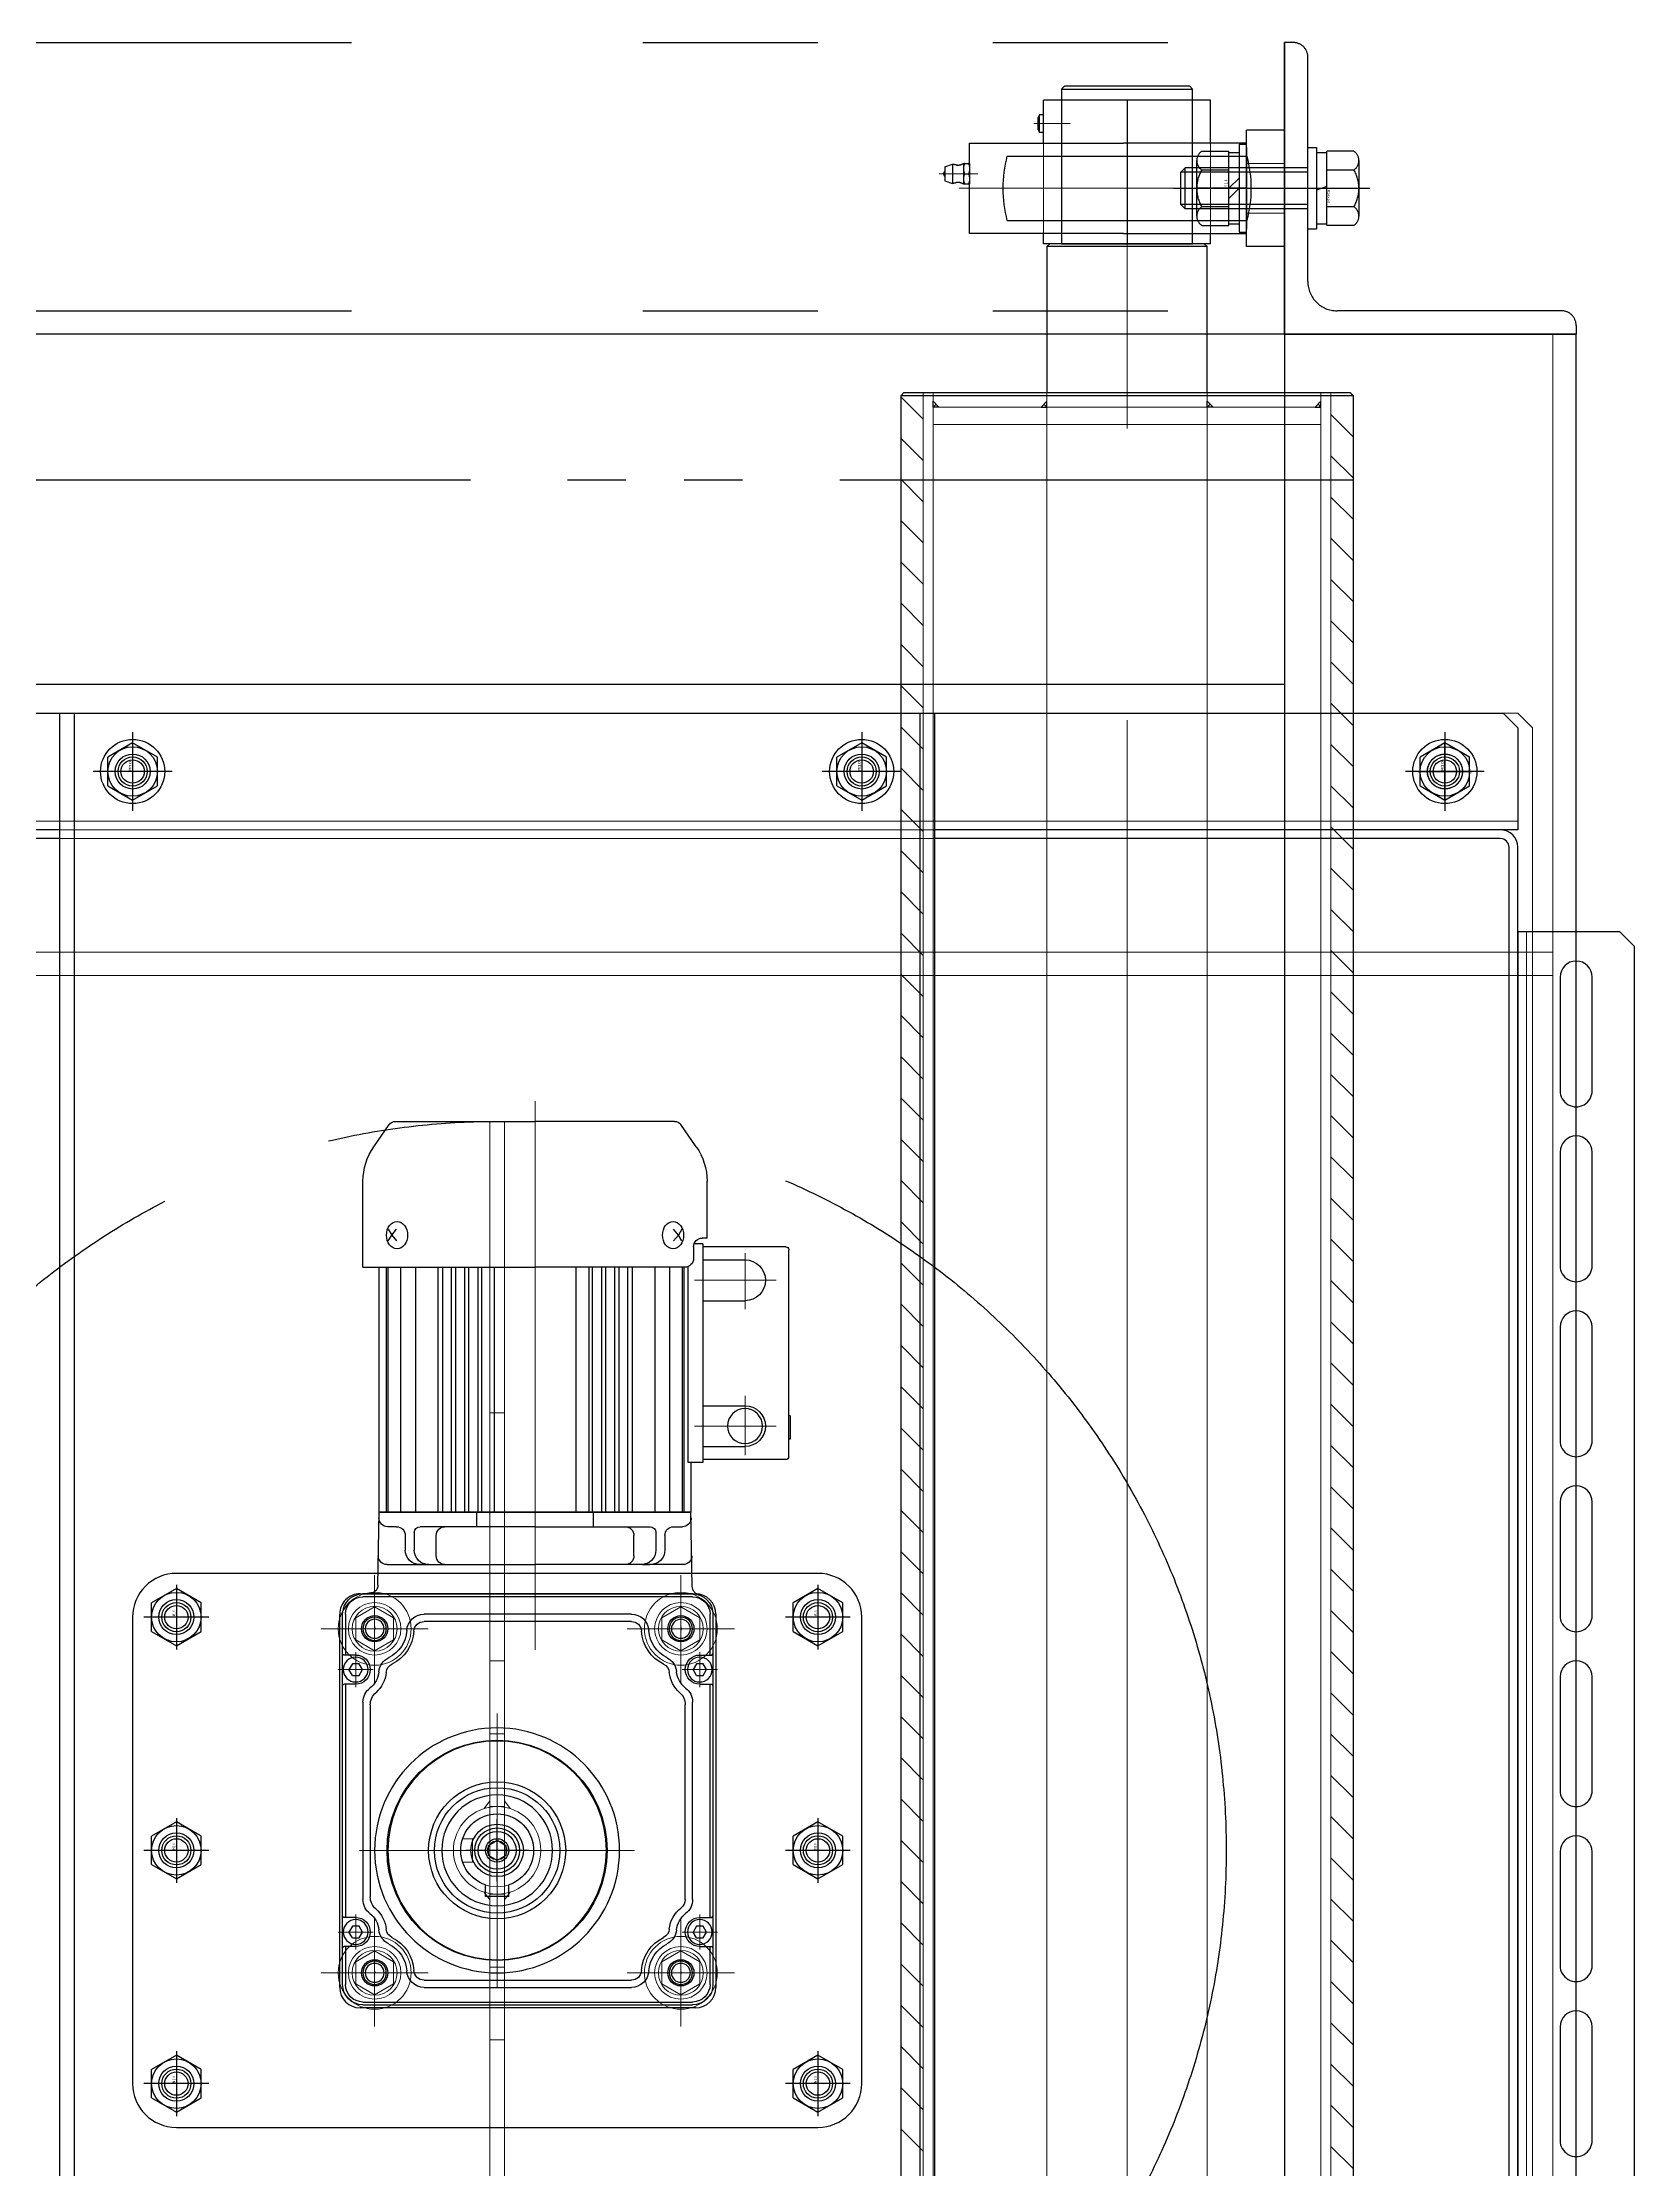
# Model space of a CAD drawing. Units: millimetres at full size. Extents: x -18456 to 18937, y -12290 to 13871.
# Drawn here: x 3127 to 4764, y 6336 to 8524 of the extents above; entities that cross this region are included whole.
import ezdxf
from ezdxf.enums import TextEntityAlignment as Align

# ---------------------------------------------------------------- set-up
doc = ezdxf.new("R2010")
doc.units = ezdxf.units.MM
doc.header["$LTSCALE"] = 100
doc.linetypes.add('CHAIN2', pattern=[12, 9, -1, 1, -1])
doc.linetypes.add('DOUBLE_CHAIN2', pattern=[12.8, 9, -1, 0.6, -0.6, 0.6, -1])
for name, color, linetype in [('0-2_0', 2, 'Continuous'), ('0-3_06_PHANTOM', 2, 'DOUBLE_CHAIN2'), ('0-6_10_DRAFT', 1, 'Continuous')]:
    doc.layers.add(name, color=color, linetype=linetype)
doc.layers.add('0-7_05_CENTER', color=2, linetype='CHAIN2', lineweight=18)
doc.layers.add('0-8_04_HIDDEN', color=7, linetype='Continuous', lineweight=18)
doc.styles.add('ＭＳ ゴシック', font='')
doc.styles.get('ＭＳ ゴシック').set_extended_font_data('MS Gothic')

# ---------------------------------------------------------------- blocks, each defined once
blk = doc.blocks.new('A$C54C30508_1')
at = {"layer": '0-2_0', "color": 134}
for p, q in [((175, -20), (-19, -20)), ((669, -20), (475, -20)), ((175, -23), (-19, -23)), ((669, -23), (475, -23)), ((672, -1414), (672, -26)), ((675, -1414), (675, -26)), ((715, -60), (710, -55)), ((715, -1380), (715, -60)), ((689.5, -70.5), (689.5, -109.5)), ((700.5, -109.5), (700.5, -70.5)), ((689.5, -130.5), (689.5, -169.5)), ((700.5, -169.5), (700.5, -130.5)), ((689.5, -190.5), (689.5, -229.5)), ((700.5, -229.5), (700.5, -190.5)), ((689.5, -250.5), (689.5, -289.5)), ((700.5, -289.5), (700.5, -250.5)), ((689.5, -310.5), (689.5, -349.5)), ((700.5, -349.5), (700.5, -310.5)), ((689.5, -370.5), (689.5, -409.5)), ((700.5, -409.5), (700.5, -370.5)), ((689.5, -430.5), (689.5, -469.5)), ((700.5, -469.5), (700.5, -430.5))]:
    blk.add_line(p, q, dxfattribs=at)
for points in [[(175, -20), (-25, -20), (-25, 15), (-20, 20), (670, 20), (675, 15), (675, -20), (475, -20)], [(710, -55), (675, -55), (675, -1385)]]:
    blk.add_lwpolyline(points, dxfattribs=at)
for centre in [(200, 0), (450, 0)]:
    blk.add_circle(centre, 6, dxfattribs=at)
for centre, radius, start, end in [((669, -26), 6, 0, 90), ((669, -26), 3, 0, 90), ((695, -70.5), 5.5, 0, 180), ((695, -109.5), 5.5, 180, 0), ((695, -130.5), 5.5, 0, 180), ((695, -169.5), 5.5, 180, 0), ((695, -190.5), 5.5, 0, 180), ((695, -229.5), 5.5, 180, 0), ((695, -250.5), 5.5, 0, 180), ((695, -289.5), 5.5, 180, 0), ((695, -310.5), 5.5, 0, 180), ((695, -349.5), 5.5, 180, 0), ((695, -370.5), 5.5, 0, 180), ((695, -409.5), 5.5, 180, 0), ((695, -430.5), 5.5, 0, 180), ((695, -469.5), 5.5, 180, 0)]:
    blk.add_arc(centre, radius, start, end, dxfattribs=at)
at = {"layer": '0-6_10_DRAFT'}
for p, q in [((650, -9.34), (650, 9.34)), ((640.66, 0), (659.34, 0))]:
    blk.add_line(p, q, dxfattribs=at)
blk.add_circle((650, 0), 6, dxfattribs=at)
at = {"layer": '0-7_05_CENTER'}
for p, q in [((200, -9.34), (200, 9.34)), ((450, -9.34), (450, 9.34)), ((190.66, 0), (209.34, 0)), ((440.66, 0), (459.34, 0)), ((695, -1381.51), (695, -58.49))]:
    blk.add_line(p, q, dxfattribs=at)
at = {"layer": '0-8_04_HIDDEN'}
for p, q in [((-25, -17), (675, -17)), ((475, -20), (175, -20)), ((475, -23), (175, -23)), ((678, -55), (678, -1385))]:
    blk.add_line(p, q, dxfattribs=at)
blk = doc.blocks.new('A$C291B532E_1')
at = {"layer": '0-2_0', "color": 134}
for p, q in [((-20, 270), (1460, 270)), ((-20, -20), (1460, -20))]:
    blk.add_line(p, q, dxfattribs=at)
blk.add_lwpolyline([(-20, 275), (1460, 275), (1460, -25), (-20, -25)], close=True, dxfattribs=at)
for centre in [(0, 250), (290, 235), (370, 235), (450, 235), (290, 15), (370, 15), (450, 15), (0, 0)]:
    blk.add_circle(centre, 6, dxfattribs=at)
at = {"layer": '0-7_05_CENTER'}
for p, q in [((0, 240.66), (0, 259.34)), ((9.34, 250), (-9.34, 250)), ((290, 225.66), (290, 244.34)), ((370, 225.66), (370, 244.34)), ((450, 225.66), (450, 244.34)), ((299.34, 235), (280.66, 235)), ((379.34, 235), (360.66, 235)), ((459.34, 235), (440.66, 235)), ((294, 206.4), (294, 169.6)), ((412, 206.4), (412, 169.6)), ((275.6, 188), (312.4, 188)), ((393.6, 188), (430.4, 188)), ((370, 98.49), (370, 151.51)), ((396.51, 125), (343.49, 125)), ((294, 101.4), (294, 64.6)), ((412, 101.4), (412, 64.6)), ((275.6, 83), (312.4, 83)), ((393.6, 83), (430.4, 83)), ((290, 5.66), (290, 24.34)), ((370, 5.66), (370, 24.34)), ((450, 5.66), (450, 24.34)), ((299.34, 15), (280.66, 15)), ((379.34, 15), (360.66, 15)), ((459.34, 15), (440.66, 15)), ((0, -9.34), (0, 9.34)), ((9.34, 0), (-9.34, 0))]:
    blk.add_line(p, q, dxfattribs=at)
at = {"layer": '0-8_04_HIDDEN'}
for centre, radius in [((294, 188), 12.5), ((412, 188), 12.5), ((370, 125), 21.5), ((294, 83), 12.5), ((412, 83), 12.5)]:
    blk.add_circle(centre, radius, dxfattribs=at)
blk = doc.blocks.new('10b_2')
at = {"layer": '0-2_0', "color": 134}
for q in [(-9.8, 0), (4.9, 8.49)]:
    blk.add_line((-4.9, 8.49), q, dxfattribs=at)
at = {"layer": '0-2_0', "color": 134, "linetype": 'CHAIN2'}
for p, q in [((0, -13.51), (0, 13.51)), ((13.51, 0), (-13.51, 0))]:
    blk.add_line(p, q, dxfattribs=at)
at = {"layer": '0-2_0', "color": 134}
for points in [[(4.9, -8.49), (9.8, 0), (4.9, 8.49)], [(-9.8, 0), (-4.9, -8.49), (4.9, -8.49)]]:
    blk.add_lwpolyline(points, dxfattribs=at)
for radius in [11, 8.49, 5, 4]:
    blk.add_circle((0, 0), radius, dxfattribs=at)
at = {"layer": '0-6_10_DRAFT', "style": 'ＭＳ ゴシック', "width": 1.8}
blk.add_text('M10', height=0.916, dxfattribs=at).set_placement((0.26, 0.12), align=Align.BOTTOM_LEFT)
blk = doc.blocks.new('A$C051F2DB8_1')
at = {"layer": '0-2_0', "rotation": 180}
blk.add_blockref('A$C291B532E_1', (1440, 250), dxfattribs=at)
at = {"layer": '0-2_0'}
for p in [(1440, 250), (1440, 0)]:
    blk.add_blockref('10b_2', p, dxfattribs=at)
blk = doc.blocks.new('M8Tz_2')
at = {"layer": '0-2_0'}
for radius in [4, 3.25]:
    blk.add_circle((0, 0), radius, dxfattribs=at)
at = {"layer": '0-7_05_CENTER'}
for p, q in [((6.92, 0), (-6.92, 0)), ((0, -6.92), (0, 6.92))]:
    blk.add_line(p, q, dxfattribs=at)
blk = doc.blocks.new('GM-SHYM-RH 0.2kW、1／＊、200V、60Hza_1')
at = {"layer": '0-2_0'}
for p, q in [((46, 53), (-81, 53)), ((-81, 52), (-67, 52)), ((-67, 52.6), (-67.4, 53)), ((-67, 48.5), (-67, 52.6)), ((-56.6, 53), (-57, 52.6)), ((-57, 48.5), (-57, 52.6)), ((-57, 52), (23, 52)), ((23, 52.6), (22.6, 53)), ((23, 48.5), (23, 52.6)), ((33.4, 53), (33, 52.6)), ((33, 48.5), (33, 52.6)), ((33, 52), (46, 52)), ((-200, 46), (-229.5, 46)), ((-200, 46), (-200, -13)), ((-88, -67), (-88, 46)), ((-87, -67), (-87, 46)), ((-64, 49.65), (-62, 50.81)), ((-64, 47.35), (-64, 49.65)), ((-62, 46.19), (-64, 47.35)), ((-60, 49.65), (-62, 50.81)), ((-60, 47.35), (-62, 46.19)), ((-60, 49.65), (-60, 47.35)), ((-50.88, 46), (16.88, 46)), ((26, 49.65), (28, 50.81)), ((26, 47.35), (26, 49.65)), ((28, 46.19), (26, 47.35)), ((30, 49.65), (28, 50.81)), ((30, 47.35), (28, 46.19)), ((30, 49.65), (30, 47.35)), ((52, 46), (52, -67)), ((53, 46), (53, -67)), ((-241.32, 42.27), (-248.89, 36.97)), ((-213, 37.32), (-211, 36.14)), ((-116, 40.5), (-200, 40.5)), ((-200, 38), (-116, 38)), ((-200, 37.5), (-116, 37.5)), ((-90.95, 40.88), (-116, 40.45)), ((-116, -13), (-116, 40.5)), ((-116, 40.5), (-116, -13)), ((-111, 34.5), (-111, 37.53)), ((-98, 37.76), (-98, -13)), ((-49.93, 43.5), (-6.61, 43.5)), ((-6.61, 43.5), (15.93, 43.5)), ((-250, 34.84), (-250, -13)), ((-211, 36.14), (-213, 34.49)), ((-200, 33.13), (-116, 33.13)), ((-108, 31.5), (-103, 31.5)), ((-200, 28.04), (-116, 28.04)), ((-111, -13), (-111, 26.43)), ((-109, 28.43), (-103, 28.43)), ((-98, 23.89), (-98, 26.5)), ((-81, -46.03), (-81, 25.03)), ((-78.5, -46.03), (-78.5, 25.03)), ((44.5, 25.03), (44.5, -46.03)), ((47, 25.03), (47, -46.03)), ((-200, 20.3), (-116, 20.3)), ((-200, 18.71), (-116, 18.71)), ((-200, 15.76), (-116, 15.76)), ((-101, 20.89), (-108, 20.89)), ((-200, 14.28), (-116, 14.28)), ((-200, 11.18), (-116, 11.18)), ((-200, 9.84), (-116, 9.84)), ((-200, 6.63), (-116, 6.63)), ((-200, 5.39), (-116, 5.39)), ((-200, 1), (-116, 1)), ((-111, 7), (-116, 7)), ((15.8, 4), (11.84, 4)), ((15.8, -4), (15.8, 4)), ((15.8, -4), (11.84, -4)), ((-250, -60.84), (-250, -13)), ((-200, -64.34), (-200, -13)), ((-116, -13), (-116, -66.5)), ((-116, -66.5), (-116, -13)), ((-111, -13), (-111, -52.43)), ((-98, -63.76), (-98, -13)), ((-200, -27), (-116, -27)), ((-200, -31.39), (-116, -31.39)), ((-200, -32.63), (-116, -32.63)), ((-200, -35.84), (-116, -35.84)), ((-111, -33), (-116, -33)), ((-200, -37.18), (-116, -37.18)), ((-200, -40.28), (-116, -40.28)), ((-200, -41.76), (-116, -41.76)), ((-200, -44.71), (-116, -44.71)), ((-200, -46.3), (-116, -46.3)), ((-101, -46.89), (-108, -46.89)), ((-98, -49.89), (-98, -52.5)), ((-200, -54.04), (-116, -54.04)), ((-109, -54.43), (-103, -54.43)), ((-108, -57.5), (-103, -57.5)), ((-241.32, -68.27), (-248.89, -62.97)), ((-211, -62.14), (-213, -60.49)), ((-213, -63.32), (-211, -62.14)), ((-133, -65.5), (-200.23, -65.5)), ((-200, -59.13), (-116, -59.13)), ((-200, -63.5), (-116, -63.5)), ((-200, -64), (-116, -64)), ((-133, -70.5), (-133, -65.5)), ((-111, -60.5), (-111, -63.53)), ((16.88, -64.5), (-49.93, -64.5)), ((-210, -72), (-229.5, -72)), ((-210, -72), (-210, -70.34)), ((-208, -70.5), (-208, -67.51)), ((-208, -70.5), (-133, -70.5)), ((-207, -67.34), (-203, -67.34)), ((-207, -99), (-207, -70.5)), ((-202.5, -70.5), (-202.5, -85)), ((-188.5, -70.5), (-188.5, -85)), ((-152.5, -70.5), (-152.5, -85)), ((-138.5, -70.5), (-138.5, -85)), ((-134, -99), (-134, -70.5)), ((-116, -66.5), (-133, -66.5)), ((-90.52, -66.89), (-116, -66.45)), ((-67, -69.5), (-67, -73.6)), ((-64, -68.35), (-62, -67.19)), ((-64, -70.65), (-64, -68.35)), ((-62, -71.81), (-64, -70.65)), ((-60, -68.35), (-62, -67.19)), ((-60, -70.65), (-62, -71.81)), ((-60, -68.35), (-60, -70.65)), ((-57, -69.5), (-57, -73.6)), ((16.88, -67), (-50.88, -67)), ((23, -69.5), (23, -73.6)), ((26, -68.35), (28, -67.19)), ((26, -70.65), (26, -68.35)), ((28, -71.81), (26, -70.65)), ((30, -68.35), (28, -67.19)), ((30, -70.65), (28, -71.81)), ((30, -68.35), (30, -70.65)), ((33, -69.5), (33, -73.6)), ((-67, -73), (-81, -73)), ((-81, -74), (46, -74)), ((-67, -73.6), (-67.4, -74)), ((23, -73), (-57, -73)), ((-57, -73.6), (-56.6, -74)), ((23, -73.6), (22.6, -74)), ((46, -73), (33, -73)), ((33, -73.6), (33.4, -74)), ((-135, -100), (-206, -100)), ((-149, -100.5), (-149, -100))]:
    blk.add_line(p, q, dxfattribs=at)
for points in [[(-206.3, 34.33), (-206.39, 35.03), (-206.66, 35.71), (-207.09, 36.33), (-207.68, 36.88), (-208.39, 37.32), (-209.2, 37.66), (-210.08, 37.86), (-211, 37.93), (-211.92, 37.86), (-212.8, 37.66), (-213.61, 37.32), (-214.32, 36.88), (-214.91, 36.33), (-215.34, 35.71), (-215.61, 35.03), (-215.7, 34.33), (-215.61, 33.62), (-215.34, 32.95), (-214.91, 32.33), (-214.32, 31.78), (-213.61, 31.33), (-212.8, 31), (-211.92, 30.79), (-211, 30.72), (-210.08, 30.79), (-209.2, 31), (-208.39, 31.33), (-207.68, 31.78), (-207.09, 32.33), (-206.66, 32.95), (-206.39, 33.62)], [(-206.3, -60.33), (-206.39, -59.62), (-206.66, -58.95), (-207.09, -58.33), (-207.68, -57.78), (-208.39, -57.33), (-209.2, -57), (-210.08, -56.79), (-211, -56.72), (-211.92, -56.79), (-212.8, -57), (-213.61, -57.33), (-214.32, -57.78), (-214.91, -58.33), (-215.34, -58.95), (-215.61, -59.62), (-215.7, -60.33), (-215.61, -61.03), (-215.34, -61.71), (-214.91, -62.33), (-214.32, -62.88), (-213.61, -63.32), (-212.8, -63.66), (-211.92, -63.86), (-211, -63.93), (-210.08, -63.86), (-209.2, -63.66), (-208.39, -63.32), (-207.68, -62.88), (-207.09, -62.33), (-206.66, -61.71), (-206.39, -61.03)]]:
    blk.add_lwpolyline(points, close=True, dxfattribs=at)
for points in [[(-209, 37.32), (-211, 36.14), (-209, 34.49)], [(-209, -63.32), (-211, -62.14), (-209, -60.49)], [(-149, -100.5), (-141, -100.5), (-141, -100)]]:
    blk.add_lwpolyline(points, dxfattribs=at)
for centre, radius in [((-62, 48.5), 4.25), ((28, 48.5), 4.25), ((0, 0), 42), ((0, 0), 37.5), ((0, 0), 19), ((-62, -69.5), 4.25), ((28, -69.5), 4.25), ((-145.5, -85), 6)]:
    blk.add_circle(centre, radius, dxfattribs=at)
for centre, radius, start, end in [((-81, 46), 7, 90, 180), ((-81, 46), 6, 90, 180), ((46, 46), 7, 0, 90), ((46, 46), 6, 0, 90), ((-229.5, 25.4), 20.6, 90, 125), ((-91, 43.88), 3, 271, 0), ((-62, 48.5), 5, 180, 0), ((-50.88, 40), 6, 90, 142.61654), ((16.88, 40), 6, 37.38346, 90), ((28, 48.5), 5, 180, 0), ((-247.4, 34.84), 2.6, 125, 180), ((-114, 37.53), 3, 0, 91), ((-101, 37.76), 3, 0, 91), ((-76, 42), 11, 273.37229, 334.04306), ((-60.71, 34.56), 6, 95.26765, 154.04306), ((-60.71, 34.56), 3.5, 95.26765, 154.04306), ((-62, 48.5), 8, 275.26765, 322.61654), ((-62, 48.5), 10.5, 275.26765, 318.98526), ((-49.93, 38), 5.5, 90, 138.98526), ((15.93, 38), 5.5, 41.01474, 90), ((28, 48.5), 10.5, 221.01474, 264.73235), ((28, 48.5), 8, 217.38346, 264.73235), ((26.71, 34.56), 3.5, 25.95694, 84.73235), ((26.71, 34.56), 6, 25.95694, 84.73235), ((42, 42), 11, 205.95694, 266.62771), ((-108, 34.5), 3, 180, 270), ((-103, 26.5), 5, 0, 90), ((-75, 25.03), 6, 93.37229, 180), ((-76, 42), 13.5, 273.37229, 334.04306), ((42, 42), 13.5, 205.95694, 266.62771), ((41, 25.03), 6, 0, 86.62771), ((-109, 26.43), 2, 90, 180), ((-103, 23.43), 5, 0, 90), ((-75, 25.03), 3.5, 93.37229, 180), ((41, 25.03), 3.5, 0, 86.62771), ((-108, 17.89), 3, 90, 180), ((-101, 17.89), 3, 0, 90), ((0, 0), 12.5, 18.66293, 341.33707), ((-108, -43.89), 3, 180, 270), ((-103, -49.43), 5, 270, 0), ((-101, -43.89), 3, 270, 0), ((-75, -46.03), 6, 180, 266.62771), ((-75, -46.03), 3.5, 180, 266.62771), ((-76, -63), 13.5, 25.95694, 86.62771), ((42, -63), 13.5, 93.37229, 154.04306), ((41, -46.03), 3.5, 273.37229, 0), ((41, -46.03), 6, 273.37229, 0), ((-109, -52.43), 2, 180, 270), ((-108, -60.5), 3, 90, 180), ((-103, -52.5), 5, 270, 0), ((-76, -63), 11, 25.95694, 86.62771), ((-60.71, -55.56), 6, 205.95694, 264.73235), ((-60.71, -55.56), 3.5, 205.95694, 264.73235), ((26.71, -55.56), 3.5, 275.26765, 334.04306), ((26.71, -55.56), 6, 275.26765, 334.04306), ((42, -63), 11, 93.37229, 154.04306), ((-247.4, -60.84), 2.6, 180, 235), ((-203, -64.34), 3, 270, 0), ((-114, -63.53), 3, 269, 0), ((-101, -63.76), 3, 269, 0), ((-62, -69.5), 5, 0, 180), ((-62, -69.5), 8, 37.38346, 84.73235), ((-62, -69.5), 10.5, 41.01474, 84.73235), ((-50.88, -61), 6, 217.38346, 270), ((-49.93, -59), 5.5, 221.01474, 270), ((16.88, -61), 3.5, 270, 322.61654), ((16.88, -61), 6, 270, 322.61654), ((28, -69.5), 10.5, 95.26765, 142.61654), ((28, -69.5), 8, 95.26765, 142.61654), ((28, -69.5), 5, 0, 180), ((-229.5, -51.4), 20.6, 235, 270), ((-207, -70.34), 3, 90, 180), ((-90.57, -69.89), 3, 16.80963, 89), ((-81, -67), 7, 180, 270), ((-81, -67), 6, 180, 270), ((46, -67), 6, 270, 0), ((46, -67), 7, 270, 0), ((-195.5, -85), 7, 180, 0), ((-145.5, -85), 7, 180, 0), ((-206, -99), 1, 180, 270), ((-135, -99), 1, 270, 0)]:
    blk.add_arc(centre, radius, start, end, dxfattribs=at)
at = {"layer": '0-7_05_CENTER'}
for p, q in [((-62, 54.52), (-62, 42.48)), ((28, 54.52), (28, 42.49)), ((-55.98, 48.5), (-68.02, 48.5)), ((0, -47.09), (0, 47.2)), ((34.02, 48.5), (21.99, 48.5)), ((-46.9, 0), (46.9, 0)), ((-68.79, -13), (-256.97, -13)), ((-62, -63.48), (-62, -75.52)), ((28, -63.49), (28, -75.52)), ((-195.5, -67.72), (-195.5, -95.7)), ((-145.5, -67.72), (-145.5, -95.7)), ((-55.98, -69.5), (-68.02, -69.5)), ((34.02, -69.5), (21.99, -69.5)), ((-204.81, -85), (-185.62, -85)), ((-155.91, -85), (-135.54, -85))]:
    blk.add_line(p, q, dxfattribs=at)
at = {"layer": '0-2_0'}
for p in [(-76, 42), (42, 42), (-76, -63), (42, -63)]:
    blk.add_blockref('M8Tz_2', p, dxfattribs=at)
blk = doc.blocks.new('A$C48CF7C53_1')
at = {"layer": '0-2_0', "color": 134}
for p, q in [((80, 125), (-80, 125)), ((-95, 110), (-95, -110)), ((95, -110), (95, 110)), ((-80, -125), (80, -125))]:
    blk.add_line(p, q, dxfattribs=at)
for centre, radius in [((-80, 110), 6), ((0, 110), 6), ((80, 110), 6), ((-76, 63), 4.5), ((42, 63), 4.5), ((0, 0), 23.5), ((-76, -42), 4.5), ((42, -42), 4.5), ((-80, -110), 6), ((0, -110), 6), ((80, -110), 6)]:
    blk.add_circle(centre, radius, dxfattribs=at)
for centre, start, end in [((-80, 110), 90, 180), ((80, 110), 0, 90), ((-80, -110), 180, 270), ((80, -110), 270, 0)]:
    blk.add_arc(centre, 15, start, end, dxfattribs=at)
at = {"layer": '0-7_05_CENTER'}
for p, q in [((-80, 119.34), (-80, 100.66)), ((0, 119.34), (0, 100.66)), ((80, 119.34), (80, 100.66)), ((-89.34, 110), (-70.66, 110)), ((-9.34, 110), (9.34, 110)), ((70.66, 110), (89.34, 110)), ((-76, 55.66), (-76, 70.34)), ((42, 55.66), (42, 70.34)), ((-68.66, 63), (-83.34, 63)), ((49.34, 63), (34.66, 63)), ((0, -32.28), (0, 32.28)), ((32.28, 0), (-32.28, 0)), ((-76, -49.34), (-76, -34.66)), ((42, -49.34), (42, -34.66)), ((-68.66, -42), (-83.34, -42)), ((49.34, -42), (34.66, -42)), ((-80, -100.66), (-80, -119.34)), ((0, -100.66), (0, -119.34)), ((80, -100.66), (80, -119.34)), ((-89.34, -110), (-70.66, -110)), ((-9.34, -110), (9.34, -110)), ((70.66, -110), (89.34, -110))]:
    blk.add_line(p, q, dxfattribs=at)
blk = doc.blocks.new('A$C44603F08_1')
at = {"layer": '0-2_0', "color": 134}
for p, q in [((-123, 117), (5, 117)), ((-130, -5), (-130, 110)), ((12, 110), (12, -5)), ((5, -12), (-123, -12))]:
    blk.add_line(p, q, dxfattribs=at)
for centre, radius in [((-118, 105), 4.5), ((0, 105), 4.5), ((-42, 42), 21.5), ((-118, 0), 4.5), ((0, 0), 4.5)]:
    blk.add_circle(centre, radius, dxfattribs=at)
for centre, start, end in [((-123, 110), 90, 180), ((5, 110), 0, 90), ((-123, -5), 180, 270), ((5, -5), 270, 0)]:
    blk.add_arc(centre, 7, start, end, dxfattribs=at)
at = {"layer": '0-7_05_CENTER'}
for p, q in [((-118, 97.66), (-118, 112.34)), ((0, 97.66), (0, 112.34)), ((-110.66, 105), (-125.34, 105)), ((7.34, 105), (-7.34, 105)), ((-42, 12.92), (-42, 71.08)), ((-12.92, 42), (-71.08, 42)), ((-118, -7.34), (-118, 7.34)), ((0, -7.34), (0, 7.34)), ((-110.66, 0), (-125.34, 0)), ((7.34, 0), (-7.34, 0))]:
    blk.add_line(p, q, dxfattribs=at)
blk = doc.blocks.new('A$C6AB05A03_1')
at = {"layer": '0-2_0', "color": 134}
for p, q in [((-123, 117), (5, 117)), ((-130, -5), (-130, 110)), ((12, 110), (12, -5)), ((5, -12), (-123, -12))]:
    blk.add_line(p, q, dxfattribs=at)
for centre, radius in [((-118, 105), 4.5), ((0, 105), 4.5), ((-42, 42), 37.75), ((-118, 0), 4.5), ((0, 0), 4.5)]:
    blk.add_circle(centre, radius, dxfattribs=at)
for centre, start, end in [((-123, 110), 90, 180), ((5, 110), 0, 90), ((-123, -5), 180, 270), ((5, -5), 270, 0)]:
    blk.add_arc(centre, 7, start, end, dxfattribs=at)
at = {"layer": '0-7_05_CENTER'}
for p, q in [((-118, 97.66), (-118, 112.34)), ((0, 97.66), (0, 112.34)), ((-110.66, 105), (-125.34, 105)), ((7.34, 105), (-7.34, 105)), ((-42, -4.98), (-42, 88.98)), ((4.98, 42), (-88.98, 42)), ((-118, -7.34), (-118, 7.34)), ((0, -7.34), (0, 7.34)), ((-110.66, 0), (-125.34, 0)), ((7.34, 0), (-7.34, 0))]:
    blk.add_line(p, q, dxfattribs=at)
blk = doc.blocks.new('A$C67FD2836_1_1')
at = {"layer": '0-8_04_HIDDEN', "linetype": 'CHAIN2'}
for p, q in [((0, -10.75), (0, 10.75)), ((-10.75, 0), (10.75, 0))]:
    blk.add_line(p, q, dxfattribs=at)
at = {"layer": '0-8_04_HIDDEN'}
blk.add_lwpolyline([(3.75, -6.5), (-3.75, -6.5), (-7.51, 0), (-3.75, 6.5), (3.75, 6.5), (7.51, 0)], close=True, dxfattribs=at)
for radius in [9, 7.7]:
    blk.add_circle((0, 0), radius, dxfattribs=at)
at = {"layer": '0-6_10_DRAFT', "style": 'ＭＳ ゴシック', "width": 1.9}
blk.add_text('BT-M8', height=0.22, dxfattribs=at).set_placement((-0.69, -0.48), align=Align.BOTTOM_LEFT)
blk = doc.blocks.new('M10Nua_1_1')
at = {"layer": '0-2_0', "color": 134}
for q in [(-9.8, 0), (4.9, 8.49)]:
    blk.add_line((-4.9, 8.49), q, dxfattribs=at)
at = {"layer": '0-2_0', "color": 134, "linetype": 'CHAIN2'}
for p, q in [((0, -11.1), (0, 11.1)), ((11.1, 0), (-11.1, 0))]:
    blk.add_line(p, q, dxfattribs=at)
at = {"layer": '0-2_0', "color": 134}
for points in [[(4.9, -8.49), (9.8, 0), (4.9, 8.49)], [(-9.8, 0), (-4.9, -8.49), (4.9, -8.49)]]:
    blk.add_lwpolyline(points, dxfattribs=at)
for radius in [8.49, 5, 4]:
    blk.add_circle((0, 0), radius, dxfattribs=at)
at = {"layer": '0-6_10_DRAFT', "style": 'ＭＳ ゴシック', "width": 0.6}
blk.add_text('Ｍ１０', height=0.916, dxfattribs=at).set_placement((0.26, 0.12), align=Align.BOTTOM_LEFT)
blk = doc.blocks.new('A$C3EC33891_1')
at = {"layer": '0-2_0', "color": 134, "linetype": 'CHAIN2'}
for p, q in [((0, -10.71), (0, 10.71)), ((-10.71, 0), (10.71, 0))]:
    blk.add_line(p, q, dxfattribs=at)
at = {"layer": '0-2_0', "color": 134}
blk.add_lwpolyline([(1.73, -3), (-1.73, -3), (-3.46, 0), (-1.73, 3), (1.73, 3), (3.46, 0)], close=True, dxfattribs=at)
for radius in [9, 7.7, 6.5]:
    blk.add_circle((0, 0), radius, dxfattribs=at)
at = {"layer": '0-6_10_DRAFT', "style": 'ＭＳ ゴシック', "width": 2}
blk.add_text('CS-M8', height=0.22, dxfattribs=at).set_placement((-0.7, -0.46), align=Align.BOTTOM_LEFT)
blk = doc.blocks.new('A$C33FE1CA8_1')
at = {"layer": '0-2_0', "rotation": 180}
for name, p in [('A$C48CF7C53_1', (0, 110)), ('A$C44603F08_1', (-42, 152)), ('A$C6AB05A03_1', (-42, 152))]:
    blk.add_blockref(name, p, dxfattribs=at)
at = {"layer": '0-2_0'}
for name, p in [('M10Nua_1_1', (-80, 220)), ('M10Nua_1_1', (0, 220)), ('M10Nua_1_1', (80, 220)), ('A$C3EC33891_1', (0, 110)), ('M10Nua_1_1', (-80, 0)), ('M10Nua_1_1', (0, 0)), ('M10Nua_1_1', (80, 0))]:
    blk.add_blockref(name, p, dxfattribs=at)
at = {"layer": '0-2_0', "xscale": -1}
blk.add_blockref('GM-SHYM-RH 0.2kW、1／＊、200V、60Hza_1', (0, 110), dxfattribs=at)
at = {"layer": '0-8_04_HIDDEN'}
for p in [(-42, 152), (76, 152), (-42, 47), (76, 47)]:
    blk.add_blockref('A$C67FD2836_1_1', p, dxfattribs=at)
blk = doc.blocks.new('A$C479A4CA0_1')
at = {"layer": '0-7_05_CENTER'}
for p, q in [((0, -21.67), (0, 21.67)), ((21.67, 0), (-21.67, 0))]:
    blk.add_line(p, q, dxfattribs=at)
at = {"layer": '0-8_04_HIDDEN'}
for p, q in [((2.5, 250), (-2.5, 250)), ((-2.5, 14.79), (-2.5, 250)), ((2.5, 250), (2.5, 14.79)), ((2.5, 150), (-2.5, 150)), ((2.5, 65), (-2.5, 65)), ((2.5, 40), (-2.5, 40)), ((-2.5, 15), (2.5, 15)), ((-2.5, 14.79), (-2.5, -14.79)), ((2.5, 14.79), (2.5, -14.79)), ((8.5, 4), (11.84, 4)), ((8.5, 4), (8.5, -4)), ((8.5, -4), (11.84, -4)), ((-2.5, -14.79), (-2.5, -250)), ((-2.5, -15), (2.5, -15)), ((2.5, -250), (2.5, -14.79)), ((2.5, -40), (-2.5, -40)), ((2.5, -65), (-2.5, -65)), ((2.5, -150), (-2.5, -150)), ((2.5, -250), (-2.5, -250))]:
    blk.add_line(p, q, dxfattribs=at)
at = {"layer": '0-8_04_HIDDEN', "color": 3}
for points in [[(-2.5, 14.79), (-4.5, 14.31), (-2.5, 17)], [(2.5, 14.79), (4.5, 14.31), (2.5, 17)], [(-2.5, -14.79), (-4.5, -14.31), (-2.5, -17)], [(2.5, -14.79), (4.5, -14.31), (2.5, -17)]]:
    blk.add_lwpolyline(points, close=True, dxfattribs=at)
at = {"layer": '0-8_04_HIDDEN'}
for radius in [15, 12.5]:
    blk.add_circle((0, 0), radius, dxfattribs=at)
blk.add_blockref('M8Tz_2', (0, 0), dxfattribs=at)
blk = doc.blocks.new('A$C64556005')
at = {"layer": '0-7_05_CENTER'}
for p, q in [((0, -640.66), (0, -659.34)), ((-9.34, -650), (9.34, -650))]:
    blk.add_line(p, q, dxfattribs=at)
at = {"layer": '0-8_04_HIDDEN'}
for p, q in [((-23, -669), (-23, 19)), ((-20, -669), (-20, 19)), ((-1414, -672), (-26, -672)), ((-1414, -675), (-26, -675))]:
    blk.add_line(p, q, dxfattribs=at)
blk.add_lwpolyline([(15, -680), (-1455, -680), (-1460, -675), (-1460, 25), (-1455, 30), (15, 30), (20, 25), (20, -675)], close=True, dxfattribs=at)
blk.add_circle((0, -650), 6, dxfattribs=at)
for radius in [6, 3]:
    blk.add_arc((-26, -669), radius, 270, 0, dxfattribs=at)
blk = doc.blocks.new('A$C049B7EE3_1')
at = {"layer": '0-3_06_PHANTOM', "color": 7}
blk.add_circle((1070, 325), 250.01, dxfattribs=at)
at = {"layer": '0-2_0', "rotation": 270}
blk.add_blockref('A$C54C30508_1', (1440, 650), dxfattribs=at)
at = {"layer": '0-2_0'}
for name, p in [('A$C051F2DB8_1', (0, 200)), ('A$C33FE1CA8_1', (1070, 215))]:
    blk.add_blockref(name, p, dxfattribs=at)
at = {"layer": '0-8_04_HIDDEN'}
for name, p in [('A$C64556005', (1440, 650)), ('10b_2', (1440, 0))]:
    blk.add_blockref(name, p, dxfattribs=at)
at = {"layer": '0-8_04_HIDDEN', "rotation": 90}
blk.add_blockref('A$C479A4CA0_1', (1070, 325), dxfattribs=at)
blk = doc.blocks.new('A$C4E513AF4_1_1')
at = {"layer": '0-3_06_PHANTOM', "color": 7}
for p, q in [((-12.7, 15.8), (-12.7, 6.5)), ((-9.52, 17.5), (9.52, 17.5)), ((-6.35, 6.5), (-6.35, 15.8)), ((6.35, 15.8), (6.35, 6.5)), ((12.7, 15.8), (12.7, 6.5)), ((-14, 0), (-14, 3)), ((-14, 3), (14, 3)), ((14, 0), (-14, 0)), ((12.7, 6.5), (-12.7, 6.5)), ((-12.25, 3), (-12.25, 6.5)), ((-5.6, 0), (-5.6, -43.5)), ((-0.64, 6.5), (0.64, 3)), ((5.6, 0), (5.6, -43.5)), ((12.25, 6.5), (12.25, 3)), ((14, 3), (14, 0)), ((7, -42.1), (-7, -42.1)), ((5.6, -43.5), (-5.6, -43.5))]:
    blk.add_line(p, q, dxfattribs=at)
at = {"layer": '0-3_06_PHANTOM', "color": 7, "linetype": 'CHAIN2'}
blk.add_line((0, -46.09), (0, 21.25), dxfattribs=at)
at = {"layer": '0-3_06_PHANTOM', "color": 7}
for points in [[(-7, 0), (-7, -42.1), (-5.6, -43.5)], [(7, 0), (7, -42.1), (5.6, -43.5)]]:
    blk.add_lwpolyline(points, dxfattribs=at)
for centre, radius, start, end in [((-9.52, 13.69), 3.81, 33.626, 146.374), ((0, 4.8), 12.7, 60, 120), ((9.52, 13.69), 3.81, 33.626, 146.374)]:
    blk.add_arc(centre, radius, start, end, dxfattribs=at)
at = {"layer": '0-6_10_DRAFT', "style": 'ＭＳ ゴシック', "width": 1.5}
blk.add_text('M14x50', height=0.733, dxfattribs=at).set_placement((0.53, 6.6), align=Align.BOTTOM_LEFT)
blk = doc.blocks.new('M14Nza_1_1')
at = {"layer": '0-3_06_PHANTOM', "color": 7}
for p, q in [((-12.7, 15.4), (-12.7, 6.1)), ((-9.52, 17.1), (9.52, 17.1)), ((-6.35, 6.1), (-6.35, 15.4)), ((6.35, 15.4), (6.35, 6.1)), ((12.7, 15.4), (12.7, 6.1)), ((-12.7, 6.1), (12.7, 6.1)), ((-12.25, 2.6), (-12.25, 6.1)), ((-3.5, 6.1), (0, 2.6)), ((0, 6.1), (3.5, 2.6)), ((12.25, 6.1), (12.25, 2.6))]:
    blk.add_line(p, q, dxfattribs=at)
at = {"layer": '0-3_06_PHANTOM', "color": 7, "linetype": 'CHAIN2'}
blk.add_line((0, 0), (0, 17.1), dxfattribs=at)
at = {"layer": '0-3_06_PHANTOM', "color": 7}
blk.add_lwpolyline([(-15, 0), (15, 0), (15, 2.6), (-15, 2.6)], close=True, dxfattribs=at)
for centre, radius, start, end in [((-9.52, 13.29), 3.81, 33.626, 146.374), ((0, 4.4), 12.7, 60, 120), ((9.52, 13.29), 3.81, 33.626, 146.374)]:
    blk.add_arc(centre, radius, start, end, dxfattribs=at)
at = {"layer": '0-6_10_DRAFT', "style": 'ＭＳ ゴシック', "width": 0.6}
blk.add_text('Ｍ１４', height=1.1, dxfattribs=at).set_placement((0.39, 6.2), align=Align.BOTTOM_LEFT)
blk = doc.blocks.new('MUCP209b_1_1')
at = {"layer": '0-3_06_PHANTOM'}
for p, q in [((-6.75, 110), (-8.5, 110)), ((-8.5, 109.69), (-8.5, 108.31)), ((-7.4, 116.5), (-8.3, 113.8)), ((-8.3, 113.8), (-1.7, 113.8)), ((-7.4, 116.5), (-2.6, 116.5)), ((-3.25, 110), (-6.75, 110)), ((-5, 109.69), (-5, 108.31)), ((-1.5, 110), (-3.25, 110)), ((-2.6, 116.5), (-1.7, 113.8)), ((-1.5, 109.69), (-1.5, 108.31)), ((-15.5, 108), (-15.5, 55.24)), ((-8.5, 108), (-15.5, 108)), ((-30.2, 25.35), (-30.2, 82.65)), ((-15.5, 82.65), (-30.2, 82.65)), ((-24.33, 84.5), (-25.2, 84)), ((-19.2, 84), (-25.2, 84)), ((-25.2, 82.65), (-25.2, 84)), ((-20.07, 84.5), (-24.33, 84.5)), ((-20.07, 84.5), (-19.2, 84)), ((-19.2, 82.65), (-19.2, 84)), ((19, 82.65), (15.5, 82.65)), ((19, 25.35), (19, 82.65)), ((-15.5, 13), (-15.5, 55.24)), ((15.5, 55.24), (15.5, 13)), ((-15.5, 25.35), (-30.2, 25.35)), ((19, 25.35), (15.5, 25.35)), ((-14, 13), (-20, 13)), ((-20, 0), (-20, 13)), ((-14, 13), (14, 13)), ((-14, 0), (-20, 0)), ((-14, 0), (14, 0)), ((20, 0), (14, 0))]:
    blk.add_line(p, q, dxfattribs=at)
for points in [[(-5, 109.69), (-5.12, 109.73), (-5.23, 109.76), (-5.35, 109.79), (-5.46, 109.82), (-5.57, 109.85), (-5.68, 109.88), (-5.79, 109.9), (-5.89, 109.92), (-6, 109.94), (-6.11, 109.96), (-6.21, 109.97), (-6.32, 109.98), (-6.43, 109.99), (-6.53, 109.99), (-6.64, 110), (-6.75, 110), (-6.86, 110), (-6.97, 109.99), (-7.07, 109.99), (-7.18, 109.98), (-7.29, 109.97), (-7.39, 109.96), (-7.5, 109.94), (-7.61, 109.92), (-7.71, 109.9), (-7.82, 109.88), (-7.93, 109.85), (-8.04, 109.82), (-8.15, 109.79), (-8.27, 109.76), (-8.38, 109.73), (-8.5, 109.69)], [(-8.5, 109.69), (-8.5, 109.73), (-8.5, 109.76), (-8.5, 109.79), (-8.5, 109.82), (-8.5, 109.85), (-8.5, 109.88), (-8.5, 109.9), (-8.5, 109.92), (-8.5, 109.94), (-8.5, 109.96), (-8.5, 109.97), (-8.5, 109.98), (-8.5, 109.99), (-8.5, 109.99), (-8.5, 110), (-8.5, 110)], [(-1.5, 109.69), (-1.62, 109.73), (-1.73, 109.76), (-1.85, 109.79), (-1.96, 109.82), (-2.07, 109.85), (-2.18, 109.88), (-2.29, 109.9), (-2.39, 109.92), (-2.5, 109.94), (-2.61, 109.96), (-2.71, 109.97), (-2.82, 109.98), (-2.93, 109.99), (-3.03, 109.99), (-3.14, 110), (-3.25, 110), (-3.36, 110), (-3.47, 109.99), (-3.57, 109.99), (-3.68, 109.98), (-3.79, 109.97), (-3.89, 109.96), (-4, 109.94), (-4.11, 109.92), (-4.21, 109.9), (-4.32, 109.88), (-4.43, 109.85), (-4.54, 109.82), (-4.65, 109.79), (-4.77, 109.76), (-4.88, 109.73), (-5, 109.69)], [(-1.5, 110), (-1.5, 110), (-1.5, 109.99), (-1.5, 109.99), (-1.5, 109.98), (-1.5, 109.97), (-1.5, 109.96), (-1.5, 109.94), (-1.5, 109.92), (-1.5, 109.9), (-1.5, 109.88), (-1.5, 109.85), (-1.5, 109.82), (-1.5, 109.79), (-1.5, 109.76), (-1.5, 109.73), (-1.5, 109.69)], [(-8.5, 108.31), (-8.38, 108.27), (-8.27, 108.24), (-8.15, 108.21), (-8.04, 108.18), (-7.93, 108.15), (-7.82, 108.12), (-7.71, 108.1), (-7.61, 108.08), (-7.5, 108.06), (-7.39, 108.04), (-7.29, 108.03), (-7.18, 108.02), (-7.07, 108.01), (-6.97, 108.01), (-6.86, 108), (-6.75, 108)], [(-8.5, 108), (-8.5, 108), (-8.5, 108.01), (-8.5, 108.01), (-8.5, 108.02), (-8.5, 108.03), (-8.5, 108.04), (-8.5, 108.06), (-8.5, 108.08), (-8.5, 108.1), (-8.5, 108.12), (-8.5, 108.15), (-8.5, 108.18), (-8.5, 108.21), (-8.5, 108.24), (-8.5, 108.27), (-8.5, 108.31)], [(-8.5, 108), (-6.75, 108), (-3.25, 108), (-1.5, 108)], [(-6.75, 108), (-6.64, 108), (-6.53, 108.01), (-6.43, 108.01), (-6.32, 108.02), (-6.21, 108.03), (-6.11, 108.04), (-6, 108.06), (-5.89, 108.08), (-5.79, 108.1), (-5.68, 108.12), (-5.57, 108.15), (-5.46, 108.18), (-5.35, 108.21), (-5.23, 108.24), (-5.12, 108.27), (-5, 108.31), (-4.88, 108.27), (-4.77, 108.24), (-4.65, 108.21), (-4.54, 108.18), (-4.43, 108.15), (-4.32, 108.12), (-4.21, 108.1), (-4.11, 108.08), (-4, 108.06), (-3.89, 108.04), (-3.79, 108.03), (-3.68, 108.02), (-3.57, 108.01), (-3.47, 108.01), (-3.36, 108), (-3.25, 108), (-3.14, 108), (-3.03, 108.01), (-2.93, 108.01), (-2.82, 108.02), (-2.71, 108.03), (-2.61, 108.04), (-2.5, 108.06)], [(-2.5, 108.06), (-2.39, 108.08), (-2.29, 108.1), (-2.18, 108.12), (-2.07, 108.15), (-1.96, 108.18), (-1.85, 108.21), (-1.73, 108.24), (-1.62, 108.27), (-1.5, 108.31), (-1.5, 108.27), (-1.5, 108.24), (-1.5, 108.21), (-1.5, 108.18), (-1.5, 108.15), (-1.5, 108.12), (-1.5, 108.1), (-1.5, 108.08), (-1.5, 108.06), (-1.5, 108.04), (-1.5, 108.03), (-1.5, 108.02), (-1.5, 108.01), (-1.5, 108.01), (-1.5, 108), (-1.5, 108)], [(15.5, 55.24), (15.5, 108), (-1.5, 108)], [(20, 0), (20, 13), (14, 13)]]:
    blk.add_lwpolyline(points, dxfattribs=at)
for centre, radius, start, end in [((-5, 115.21), 1.59, 54.19606, 125.80394), ((-13.74, 112.93), 6, 330.76098, 348.65336), ((-5, 113.8), 3.3, 180, 207.48703), ((-8.64, 111.91), 0.8, 348.65336, 27.48703), ((-1.36, 111.91), 0.8, 152.51297, 191.34664), ((3.74, 112.93), 6, 191.34664, 209.23902), ((-5, 113.8), 3.3, 332.51297, 0)]:
    blk.add_arc(centre, radius, start, end, dxfattribs=at)
at = {"layer": '0-6_10_DRAFT'}
for p, q in [((-11, 95.05), (-11, 12.95)), ((11, 95.05), (11, 12.95)), ((-30.2, 54), (19, 54))]:
    blk.add_line(p, q, dxfattribs=at)
for start, end in [(74.99973, 105.00027), (254.99973, 285.00027)]:
    blk.add_arc((0, 54), 42.5, start, end, dxfattribs=at)
at = {"layer": '0-7_05_CENTER'}
for p, q in [((-5, 105.22), (-5, 118.45)), ((0, 0), (0, 111.59)), ((-22.2, 85.92), (-22.2, 73.5))]:
    blk.add_line(p, q, dxfattribs=at)
at = {"layer": '0-8_04_HIDDEN', "color": 2}
for p, q in [((15.5, 82.65), (-15.5, 82.65)), ((19, 76.5), (-30.2, 76.5)), ((19, 31.5), (-30.2, 31.5)), ((15.5, 25.35), (-15.5, 25.35)), ((-8.5, 13), (-8.5, 0)), ((8.5, 13), (8.5, 0))]:
    blk.add_line(p, q, dxfattribs=at)
blk = doc.blocks.new('A$C67F20274_1_1')
at = {"layer": '0-3_06_PHANTOM', "color": 3, "linetype": 'Continuous'}
blk.add_line((-1, -1), (0, 0), dxfattribs=at)
at = {"layer": '0-3_06_PHANTOM', "color": 3}
blk.add_lwpolyline([(0, 0), (-2, 0), (0, -2)], close=True, dxfattribs=at)
blk = doc.blocks.new('A$C0D2E09A6_1_1')
at = {"layer": '0-3_06_PHANTOM', "color": 3, "linetype": 'Continuous'}
for p, q in [((376.83, 69.9), (384.43, 77.5)), ((390.97, 69.9), (398.57, 77.5)), ((405.11, 69.9), (412.71, 77.5)), ((419.25, 69.9), (426.85, 77.5)), ((433.4, 69.9), (441, 77.5)), ((447.54, 69.9), (455.14, 77.5)), ((461.68, 69.9), (469.28, 77.5)), ((475.82, 69.9), (483.42, 77.5)), ((489.96, 69.9), (497.56, 77.5)), ((504.11, 69.9), (511.71, 77.5)), ((518.25, 69.9), (525.85, 77.5)), ((532.39, 69.9), (539.99, 77.5)), ((546.53, 69.9), (554.13, 77.5)), ((560.68, 69.9), (568.28, 77.5)), ((574.82, 69.9), (582.42, 77.5)), ((588.96, 69.9), (596.56, 77.5)), ((603.1, 69.9), (610.7, 77.5)), ((617.24, 69.9), (624.84, 77.5)), ((631.39, 69.9), (638.99, 77.5)), ((645.53, 69.9), (653.13, 77.5)), ((659.67, 69.9), (667.27, 77.5)), ((673.81, 69.9), (681.41, 77.5)), ((687.95, 69.9), (695.55, 77.5)), ((702.1, 69.9), (709.7, 77.5)), ((716.24, 69.9), (723.84, 77.5)), ((730.38, 69.9), (737.98, 77.5)), ((744.52, 69.9), (752.12, 77.5)), ((758.67, 69.9), (766.27, 77.5)), ((772.81, 69.9), (780.41, 77.5)), ((786.95, 69.9), (794.55, 77.5)), ((801.09, 69.9), (808.69, 77.5)), ((815.23, 69.9), (822.83, 77.5)), ((829.38, 69.9), (836.98, 77.5)), ((843.52, 69.9), (851.12, 77.5)), ((857.66, 69.9), (865.26, 77.5)), ((871.8, 69.9), (879.4, 77.5)), ((885.94, 69.9), (893.54, 77.5)), ((900.09, 69.9), (907.69, 77.5)), ((914.23, 69.9), (921.83, 77.5)), ((928.37, 69.9), (935.97, 77.5)), ((942.51, 69.9), (950.11, 77.5)), ((956.66, 69.9), (964.26, 77.5)), ((970.8, 69.9), (978.4, 77.5)), ((370.85, -77.5), (378.45, -69.9)), ((384.99, -77.5), (392.59, -69.9)), ((399.13, -77.5), (406.73, -69.9)), ((413.28, -77.5), (420.88, -69.9)), ((427.42, -77.5), (435.02, -69.9)), ((441.56, -77.5), (449.16, -69.9)), ((455.7, -77.5), (463.3, -69.9)), ((469.84, -77.5), (477.44, -69.9)), ((483.99, -77.5), (491.59, -69.9)), ((498.13, -77.5), (505.73, -69.9)), ((512.27, -77.5), (519.87, -69.9)), ((526.41, -77.5), (534.01, -69.9)), ((540.55, -77.5), (548.15, -69.9)), ((554.7, -77.5), (562.3, -69.9)), ((568.84, -77.5), (576.44, -69.9)), ((582.98, -77.5), (590.58, -69.9)), ((597.12, -77.5), (604.72, -69.9)), ((611.27, -77.5), (618.87, -69.9)), ((625.41, -77.5), (633.01, -69.9)), ((639.55, -77.5), (647.15, -69.9)), ((653.69, -77.5), (661.29, -69.9)), ((667.83, -77.5), (675.43, -69.9)), ((681.98, -77.5), (689.58, -69.9)), ((696.12, -77.5), (703.72, -69.9)), ((710.26, -77.5), (717.86, -69.9)), ((724.4, -77.5), (732, -69.9)), ((738.54, -77.5), (746.14, -69.9)), ((752.69, -77.5), (760.29, -69.9)), ((766.83, -77.5), (774.43, -69.9)), ((780.97, -77.5), (788.57, -69.9)), ((795.11, -77.5), (802.71, -69.9)), ((809.26, -77.5), (816.86, -69.9)), ((823.4, -77.5), (831, -69.9)), ((837.54, -77.5), (845.14, -69.9)), ((851.68, -77.5), (859.28, -69.9)), ((865.82, -77.5), (873.42, -69.9)), ((879.97, -77.5), (887.57, -69.9)), ((894.11, -77.5), (901.71, -69.9)), ((908.25, -77.5), (915.85, -69.9)), ((922.39, -77.5), (929.99, -69.9)), ((936.53, -77.5), (944.13, -69.9)), ((950.68, -77.5), (958.28, -69.9)), ((964.82, -77.5), (972.42, -69.9))]:
    blk.add_line(p, q, dxfattribs=at)
at = {"layer": '0-3_06_PHANTOM', "color": 7}
for p, q in [((979, 77.5), (979, -77.5)), ((1030, -27.5), (1030, 27.5)), ((1084, 22.5), (1084, -22.5))]:
    blk.add_line(p, q, dxfattribs=at)
for points in [[(-979, 77.5), (979, 77.5), (980, 76.5), (980, -76.5), (979, -77.5), (-979, -77.5), (-980, -76.5), (-980, 76.5)], [(1031, 22.5), (1031, -22.5), (1084, -22.5), (1085, -21.5), (1085, 21.5), (1084, 22.5)]]:
    blk.add_lwpolyline(points, close=True, dxfattribs=at)
blk.add_lwpolyline([(980, -27.5), (1030, -27.5), (1031, -26.5), (1031, 26.5), (1030, 27.5), (980, 27.5)], dxfattribs=at)
at = {"layer": '0-3_06_PHANTOM', "color": 3, "linetype": 'Continuous'}
blk.add_lwpolyline([(978.96, -77.5), (979, -77.46), (980, -76.46)], dxfattribs=at)
at = {"layer": '0-7_05_CENTER'}
blk.add_line((-1232.35, 0), (1092.61, 0), dxfattribs=at)
at = {"layer": '0-8_04_HIDDEN'}
for p, q in [((-980, 69.9), (980, 69.9)), ((-980, 66.5), (980, 66.5)), ((969, 66.5), (969, -66.5)), ((975, 66.5), (975, -66.5)), ((-980, 27.5), (980, 27.5)), ((980, -27.5), (-980, -27.5)), ((-980, -66.5), (980, -66.5)), ((-980, -69.9), (980, -69.9))]:
    blk.add_line(p, q, dxfattribs=at)
at = {"layer": '0-3_06_PHANTOM', "xscale": -1}
for p in [(975, 66.5), (975, -27.5)]:
    blk.add_blockref('A$C67F20274_1_1', p, dxfattribs=at)
at = {"layer": '0-3_06_PHANTOM', "rotation": 180}
for p in [(975, 27.5), (975, -66.5)]:
    blk.add_blockref('A$C67F20274_1_1', p, dxfattribs=at)
blk = doc.blocks.new('A$C26C2434A_1')
at = {"layer": '0-7_05_CENTER'}
blk.add_line((-10.3, 0), (18.19, 0), dxfattribs=at)
at = {"layer": '0-3_06_PHANTOM'}
for name, p, rotation in [('A$C0D2E09A6_1_1', (-54, -1050), 90), ('M14Nza_1_1', (-13, 0), 90), ('A$C4E513AF4_1_1', (8, 0), 270)]:
    blk.add_blockref(name, p, dxfattribs=dict(at, rotation=rotation))
at = {"layer": '0-3_06_PHANTOM', "xscale": -1, "rotation": 90}
blk.add_blockref('MUCP209b_1_1', (0, 0), dxfattribs=at)
blk = doc.blocks.new('A$C18DB4058_1')
at = {"layer": '0-3_06_PHANTOM', "rotation": 270}
blk.add_blockref('A$C26C2434A_1', (2130.2, -54), dxfattribs=at)
blk = doc.blocks.new('A$C448B04A9_1_1')
at = {"layer": '0-3_06_PHANTOM', "color": 7}
for p, q in [((3, 100), (0, 100)), ((0, 0), (0, 100)), ((8, 18), (8, 95)), ((95, 8), (18, 8)), ((0, 0), (100, 0)), ((100, 3), (100, 0))]:
    blk.add_line(p, q, dxfattribs=at)
for centre, radius, start, end in [((3, 95), 5, 0, 90), ((18, 18), 10, 180, 270), ((95, 3), 5, 0, 90)]:
    blk.add_arc(centre, radius, start, end, dxfattribs=at)
blk = doc.blocks.new('A$C092B7092_1_1')
at = {"layer": '0-3_06_PHANTOM', "color": 7}
for p, q in [((90, 1008), (2590, 1008)), ((2065, 880), (2590, 880))]:
    blk.add_line(p, q, dxfattribs=at)
for points in [[(90, 1100), (2590, 1100), (2590, 1000), (90, 1000)], [(2690, 1000), (2590, 1000), (2590, -1000), (2690, -1000)]]:
    blk.add_lwpolyline(points, close=True, dxfattribs=at)
blk.add_circle((2645, 850), 6, dxfattribs=at)
at = {"layer": '0-7_05_CENTER'}
for p, q in [((2610.45, 1050), (2577.89, 1050)), ((2645, 860.95), (2645, 839.05)), ((2655.95, 850), (2634.05, 850))]:
    blk.add_line(p, q, dxfattribs=at)
at = {"layer": '0-8_04_HIDDEN'}
for p, q in [((2682, -1000), (2682, 1000)), ((2065, 788), (2682, 788))]:
    blk.add_line(p, q, dxfattribs=at)
blk.add_lwpolyline([(2065, 780), (2590, 780), (2682, 780)], dxfattribs=at)
at = {"layer": '0-3_06_PHANTOM'}
blk.add_blockref('A$C448B04A9_1_1', (2590, 1000), dxfattribs=at)

msp = doc.modelspace()

# ---------------------------------------------------------------- linework, layer by layer
at = {"layer": '0-3_06_PHANTOM', "color": 5}
msp.add_lwpolyline([(-2453.3, 8074), (4474.7, 8074), (4474.7, 2374), (-2453.3, 2374)], close=True, dxfattribs=at)

# ---------------------------------------------------------------- block references
at = {"layer": '0-2_0', "xscale": 3, "yscale": 3}
msp.add_blockref('A$C092B7092_1_1', (-3365.8, 5224), dxfattribs=at)
at = {"layer": '0-2_0', "xscale": 3, "yscale": 3, "rotation": 90}
for name, p in [('A$C18DB4058_1', (4242.2, 1983.4)), ('A$C049B7EE3_1', (4569.2, 3454))]:
    msp.add_blockref(name, p, dxfattribs=at)
at = {"layer": '0-8_04_HIDDEN', "xscale": 3, "yscale": 3}
msp.add_blockref('A$C26C2434A_1', (4404.2, 8374), dxfattribs=at)

doc.saveas('drawing.dxf')
